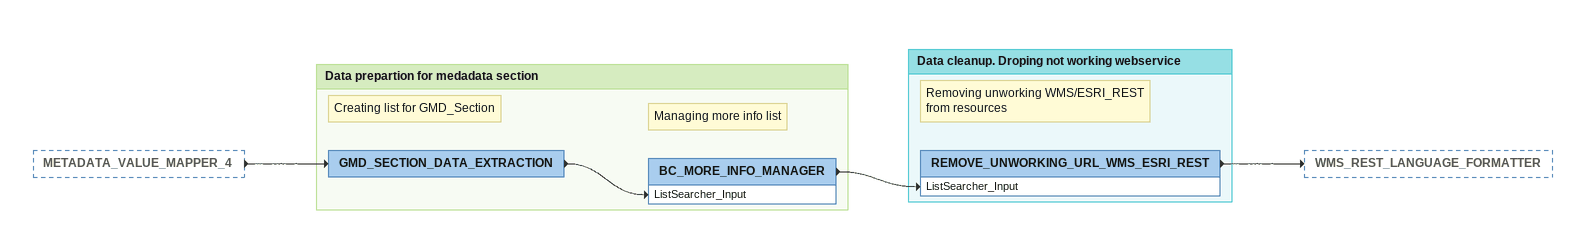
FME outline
METADATA_VALUE_MAPPER_4 [outside]
    -> GMD_SECTION_DATA_EXTRACTION

Bookmark: Data prepartion for medadata section
Note: Creating list for GMD_Section
GMD_SECTION_DATA_EXTRACTION
    -> BC_MORE_INFO_MANAGER [ListSearcher_Input]
Note: Managing more info list
BC_MORE_INFO_MANAGER
    -> REMOVE_UNWORKING_URL_WMS_ESRI_REST [ListSearcher_Input]

Bookmark: Data cleanup. Droping not working webservice
Note: Removing unworking WMS/ESRI_REST from resources
REMOVE_UNWORKING_URL_WMS_ESRI_REST
    -> WMS_REST_LANGUAGE_FORMATTER
